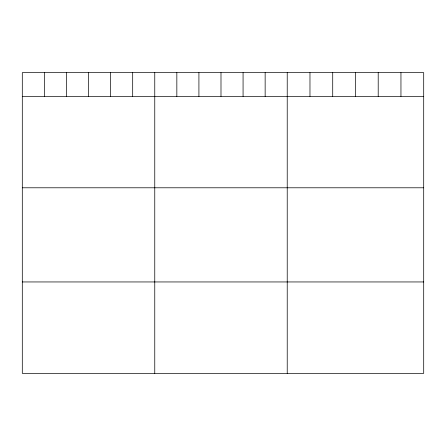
<?xml version="1.0" encoding="UTF-8"?>
<svg xmlns="http://www.w3.org/2000/svg" width="446" height="446" viewBox="0 0 446 446"><rect width="100%" height="100%" fill="white"/><g stroke="black" fill="none" stroke-linecap="round" stroke-linejoin="round"><path stroke-width="0.67" d="M423.7 96.397L423.7 373.347L22.3 373.347L22.3 72.653L423.7 72.653L423.7 96.397L22.3 96.397M22.3 187.788L423.7 187.788M22.3 281.95L423.7 281.95M400.954 72.653L400.954 96.397M378.208 72.653L378.208 96.397M355.462 72.653L355.462 96.397M332.716 72.653L332.716 96.397M309.97 72.653L309.97 96.397M287.224 72.653L287.224 373.347M265.147 72.653L265.147 96.397M243.07 72.653L243.07 96.397M220.993 72.653L220.993 96.397M198.916 72.653L198.916 96.397M176.839 72.653L176.839 96.397M154.762 72.653L154.762 373.347M132.685 72.653L132.685 96.397M110.608 72.653L110.608 96.397M88.531 72.653L88.531 96.397M66.454 72.653L66.454 96.397M44.377 72.653L44.377 96.397"/></g></svg>
